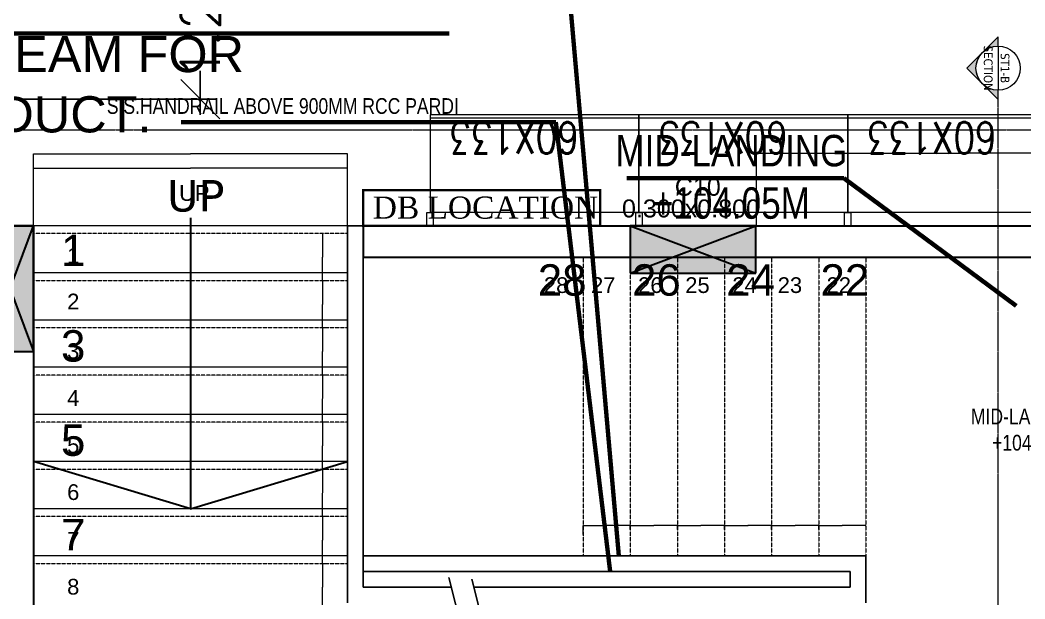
# Model space of a CAD drawing. Header units: inches. Extents: x 6 to 183294, y -48183 to 78918.
# Drawn here: x 134780 to 141178, y 38916 to 42599 of the extents above; entities that cross this region are included whole.
import ezdxf
from ezdxf.enums import TextEntityAlignment as Align

# ---------------------------------------------------------------- set-up
doc = ezdxf.new("R2010")
doc.units = ezdxf.units.IN
doc.header["$MEASUREMENT"] = 0
doc.header["$PDMODE"] = 35
for name, pattern in [('CONTINULUS', [0]), ('DASH', [0.35, 0.25, -0.1]), ('PHANTOM2', [1.25, 0.625, -0.125, 0.125, -0.125, 0.125, -0.125])]:
    doc.linetypes.add(name, pattern=pattern)
for name, color, linetype, lineweight in [('0 @ 1 (2)', 8, 'Continuous', 0), ('DIM', 8, 'Continuous', 0), ('RACKS CORE & NON-CORE', 8, 'Continuous', 0), ('SDA_COL NO. DETAILS', 8, 'Continuous', 0), ('SDA_DETAIL MARKER', 8, 'PHANTOM2', 0), ('SDA_DIM', 8, 'Continuous', 5), ('SDA_DIM DETAILS', 8, 'Continuous', 0), ('SDA_MEP INPUTS', 8, 'Continuous', 0), ('SDA_RCC', 1, 'Continuous', 30), ('SDA_SECTION LINE DETAILS', 8, 'Continuous', 0), ('SDA_STAIRS', 8, 'Continuous', 20), ('SDA_TEXT_DETAILS', 8, 'Continuous', 0), ('SDA_WALL', 7, 'Continuous', 30)]:
    doc.layers.add(name, color=color, linetype=linetype, lineweight=lineweight)
doc.layers.add('S-COLUMN', color=1, linetype='Continuous')
doc.layers.add('SDA_TEXT', color=21, linetype='Continuous')
doc.styles.add('AR', font='arial.ttf')
doc.styles.add('arial', font='verdana.ttf')
doc.styles.add('ROMANS', font='simplex.shx', dxfattribs={"width": 0.7})
doc.styles.get("Standard").update_dxf_attribs({"font": 'txt.shx'})
doc.styles.add('Tahoma', font='tahoma.ttf')
doc.styles.add('TEXT1', font='times.ttf')
doc.styles.add('UNIQUE', font='times.ttf', dxfattribs={"height": 0.16})
doc.dimstyles.new('1-10', dxfattribs={"dimscale": 0.15, "dimtxt": 2.5, "dimasz": 2.5, "dimexe": 1, "dimexo": 0.5, "dimgap": 0.09, "dimtad": 0, "dimdec": 3, "dimzin": 0, "dimdsep": 46, "dimtxsty": 'Standard', "dimblk": 'OBLIQUE', "dimcen": 2.5, "dimdle": 1, "dimadec": 0, "dimazin": 0, "dimtfac": 1, "dimtdec": 3, "dimtofl": 0, "dimtmove": 0, "dimatfit": 3, "dimfxl": 0, "dimtolj": 1, "dimtzin": 0, "dimarcsym": 0})
doc.dimstyles.new('SDA-100', dxfattribs={"dimtxt": 0.2, "dimasz": 0.18, "dimexe": 0.18, "dimexo": 0.0625, "dimgap": 0.015, "dimtad": 0, "dimzin": 0, "dimdsep": 46, "dimtxsty": 'Standard', "dimblk": 'ARCHTICK', "dimcen": 0.09, "dimclrd": 27, "dimclre": 27, "dimclrt": 21, "dimadec": 0, "dimazin": 0, "dimtfac": 1, "dimtofl": 0, "dimtmove": 1, "dimatfit": 3, "dimfxl": 0, "dimtolj": 1, "dimtzin": 0, "dimlwd": -1, "dimlwe": -1, "dimarcsym": 0})
doc.dimstyles.new('SDA-100 centerline', dxfattribs={"dimtxt": 0.23, "dimasz": 0.125, "dimexe": 0.18, "dimexo": 0.0625, "dimgap": 0.09, "dimtad": 0, "dimdec": 3, "dimzin": 0, "dimdsep": 46, "dimtxsty": 'Standard', "dimblk": 'ARCHTICK', "dimcen": 0.09, "dimclrd": 27, "dimclre": 27, "dimclrt": 21, "dimadec": 0, "dimazin": 0, "dimtfac": 1, "dimtdec": 3, "dimtofl": 0, "dimtmove": 1, "dimatfit": 3, "dimfxl": 0, "dimtolj": 1, "dimtzin": 0, "dimarcsym": 0})
doc.dimstyles.new('SDA-50', dxfattribs={"dimtxt": 0.1, "dimasz": 0.05, "dimexe": 0.09, "dimexo": 0.009, "dimgap": 0, "dimtad": 0, "dimzin": 0, "dimdsep": 46, "dimtxsty": 'Standard', "dimblk": 'ARCHTICK', "dimcen": 0.1, "dimclrd": 27, "dimclre": 27, "dimclrt": 21, "dimadec": 0, "dimazin": 0, "dimtfac": 1, "dimtofl": 0, "dimtmove": 1, "dimatfit": 3, "dimfxl": 0, "dimtolj": 1, "dimtzin": 0, "dimlwd": -1, "dimlwe": -1, "dimarcsym": 0})

# ---------------------------------------------------------------- blocks, each defined once
blk = doc.blocks.new('_ArchTick')
at = {"color": 0, "const_width": 0.15}
blk.add_lwpolyline([(-0.5, -0.5), (0.5, 0.5)], dxfattribs=at)
blk = doc.blocks.new('*D853')
at = {"layer": 'Defpoints', "color": 0}
for p in [(138665, 39384.2), (138665, 39383.9), (138365, 39326.6)]:
    blk.add_point(p, dxfattribs=at)
at = {"layer": 'SDA_DIM DETAILS'}
for p, q in [((138365, 39326.6), (138365, 39384)), ((138365, 39383.9), (138514.8, 39383.9)), ((138665, 39383.9), (138515.2, 39383.9)), ((138665, 39384.2), (138665, 39383.8))]:
    blk.add_line(p, q, dxfattribs=at)
at = {"layer": 'SDA_DIM DETAILS', "xscale": 0.05, "yscale": 0.05, "zscale": 0.05, "rotation": 180}
blk.add_blockref('_ArchTick', (138365, 39383.9), dxfattribs=at)
at = {"layer": 'SDA_DIM DETAILS', "xscale": 0.05, "yscale": 0.05, "zscale": 0.05}
blk.add_blockref('_ArchTick', (138665, 39383.9), dxfattribs=at)
at = {"layer": 'SDA_DIM DETAILS', "insert": (138515, 39383.9), "char_height": 0.1, "attachment_point": 5}
blk.add_mtext('\\A1;300.00', dxfattribs=at)
blk = doc.blocks.new('*D854')
at = {"layer": 'Defpoints', "color": 0}
for p in [(138965, 39357.4), (139265, 39383.2), (139265, 39378.9)]:
    blk.add_point(p, dxfattribs=at)
at = {"layer": 'SDA_DIM DETAILS'}
for p, q in [((138965, 39357.4), (138965, 39383.3)), ((138965, 39383.2), (139114.8, 39383.2)), ((139265, 39383.2), (139115.2, 39383.2)), ((139265, 39378.9), (139265, 39383.3))]:
    blk.add_line(p, q, dxfattribs=at)
at = {"layer": 'SDA_DIM DETAILS', "xscale": 0.05, "yscale": 0.05, "zscale": 0.05, "rotation": 180}
blk.add_blockref('_ArchTick', (138965, 39383.2), dxfattribs=at)
at = {"layer": 'SDA_DIM DETAILS', "xscale": 0.05, "yscale": 0.05, "zscale": 0.05}
blk.add_blockref('_ArchTick', (139265, 39383.2), dxfattribs=at)
at = {"layer": 'SDA_DIM DETAILS', "insert": (139115, 39383.2), "char_height": 0.1, "attachment_point": 5}
blk.add_mtext('\\A1;300.00', dxfattribs=at)
blk = doc.blocks.new('*D855')
at = {"layer": 'Defpoints', "color": 0}
for p in [(138665, 39357.4), (138965, 39383.2), (138965, 39378.9)]:
    blk.add_point(p, dxfattribs=at)
at = {"layer": 'SDA_DIM DETAILS'}
for p, q in [((138665, 39357.4), (138665, 39383.3)), ((138665, 39383.2), (138814.8, 39383.2)), ((138965, 39383.2), (138815.2, 39383.2)), ((138965, 39378.9), (138965, 39383.3))]:
    blk.add_line(p, q, dxfattribs=at)
at = {"layer": 'SDA_DIM DETAILS', "xscale": 0.05, "yscale": 0.05, "zscale": 0.05, "rotation": 180}
blk.add_blockref('_ArchTick', (138665, 39383.2), dxfattribs=at)
at = {"layer": 'SDA_DIM DETAILS', "xscale": 0.05, "yscale": 0.05, "zscale": 0.05}
blk.add_blockref('_ArchTick', (138965, 39383.2), dxfattribs=at)
at = {"layer": 'SDA_DIM DETAILS', "insert": (138815, 39383.2), "char_height": 0.1, "attachment_point": 5}
blk.add_mtext('\\A1;300.00', dxfattribs=at)
blk = doc.blocks.new('*D856')
at = {"layer": 'Defpoints', "color": 0}
for p in [(139265, 39357.4), (139565, 39383.2), (139565, 39378.9)]:
    blk.add_point(p, dxfattribs=at)
at = {"layer": 'SDA_DIM DETAILS'}
for p, q in [((139265, 39357.4), (139265, 39383.3)), ((139265, 39383.2), (139414.8, 39383.2)), ((139565, 39383.2), (139415.2, 39383.2)), ((139565, 39378.9), (139565, 39383.3))]:
    blk.add_line(p, q, dxfattribs=at)
at = {"layer": 'SDA_DIM DETAILS', "xscale": 0.05, "yscale": 0.05, "zscale": 0.05, "rotation": 180}
blk.add_blockref('_ArchTick', (139265, 39383.2), dxfattribs=at)
at = {"layer": 'SDA_DIM DETAILS', "xscale": 0.05, "yscale": 0.05, "zscale": 0.05}
blk.add_blockref('_ArchTick', (139565, 39383.2), dxfattribs=at)
at = {"layer": 'SDA_DIM DETAILS', "insert": (139415, 39383.2), "char_height": 0.1, "attachment_point": 5}
blk.add_mtext('\\A1;300.00', dxfattribs=at)
blk = doc.blocks.new('*D857')
at = {"layer": 'Defpoints', "color": 0}
for p in [(139565, 39357.4), (139865, 39383.2), (139865, 39378.9)]:
    blk.add_point(p, dxfattribs=at)
at = {"layer": 'SDA_DIM DETAILS'}
for p, q in [((139565, 39357.4), (139565, 39383.3)), ((139565, 39383.2), (139714.8, 39383.2)), ((139865, 39383.2), (139715.2, 39383.2)), ((139865, 39378.9), (139865, 39383.3))]:
    blk.add_line(p, q, dxfattribs=at)
at = {"layer": 'SDA_DIM DETAILS', "xscale": 0.05, "yscale": 0.05, "zscale": 0.05, "rotation": 180}
blk.add_blockref('_ArchTick', (139565, 39383.2), dxfattribs=at)
at = {"layer": 'SDA_DIM DETAILS', "xscale": 0.05, "yscale": 0.05, "zscale": 0.05}
blk.add_blockref('_ArchTick', (139865, 39383.2), dxfattribs=at)
at = {"layer": 'SDA_DIM DETAILS', "insert": (139715, 39383.2), "char_height": 0.1, "attachment_point": 5}
blk.add_mtext('\\A1;300.00', dxfattribs=at)
blk = doc.blocks.new('*D858')
at = {"layer": 'Defpoints', "color": 0}
for p in [(139865, 39357.4), (140165, 39383.2), (140165, 39378.9)]:
    blk.add_point(p, dxfattribs=at)
at = {"layer": 'SDA_DIM DETAILS'}
for p, q in [((139865, 39357.4), (139865, 39383.3)), ((139865, 39383.2), (140014.8, 39383.2)), ((140165, 39383.2), (140015.2, 39383.2)), ((140165, 39378.9), (140165, 39383.3))]:
    blk.add_line(p, q, dxfattribs=at)
at = {"layer": 'SDA_DIM DETAILS', "xscale": 0.05, "yscale": 0.05, "zscale": 0.05, "rotation": 180}
blk.add_blockref('_ArchTick', (139865, 39383.2), dxfattribs=at)
at = {"layer": 'SDA_DIM DETAILS', "xscale": 0.05, "yscale": 0.05, "zscale": 0.05}
blk.add_blockref('_ArchTick', (140165, 39383.2), dxfattribs=at)
at = {"layer": 'SDA_DIM DETAILS', "insert": (140015, 39383.2), "char_height": 0.1, "attachment_point": 5}
blk.add_mtext('\\A1;300.00', dxfattribs=at)
blk = doc.blocks.new('*D859')
at = {"layer": 'Defpoints', "color": 0}
for p in [(136704.5, 39140), (136704.8, 39140), (136762.1, 38840)]:
    blk.add_point(p, dxfattribs=at)
at = {"layer": 'SDA_DIM DETAILS'}
for p, q in [((136704.5, 39140), (136704.9, 39140)), ((136704.8, 39140), (136704.8, 38990.2)), ((136704.8, 38840), (136704.8, 38989.8)), ((136762, 38840), (136704.7, 38840))]:
    blk.add_line(p, q, dxfattribs=at)
at = {"layer": 'SDA_DIM DETAILS', "xscale": 0.05, "yscale": 0.05, "zscale": 0.05}
for p, rotation in [((136704.8, 39140), 90), ((136704.8, 38840), 270)]:
    blk.add_blockref('_ArchTick', p, dxfattribs=dict(at, rotation=rotation))
at = {"layer": 'SDA_DIM DETAILS', "insert": (136704.8, 38990), "char_height": 0.1, "attachment_point": 5, "rotation": 90}
blk.add_mtext('\\A1;300.00', dxfattribs=at)
blk = doc.blocks.new('*D860')
at = {"layer": 'Defpoints', "color": 0}
for p in [(136705.5, 39740), (136709.8, 39740), (136731.3, 39440)]:
    blk.add_point(p, dxfattribs=at)
at = {"layer": 'SDA_DIM DETAILS'}
for p, q in [((136709.8, 39740), (136705.4, 39740)), ((136705.5, 39740), (136705.5, 39590.2)), ((136705.5, 39440), (136705.5, 39589.8)), ((136731.3, 39440), (136705.4, 39440))]:
    blk.add_line(p, q, dxfattribs=at)
at = {"layer": 'SDA_DIM DETAILS', "xscale": 0.05, "yscale": 0.05, "zscale": 0.05}
for p, rotation in [((136705.5, 39740), 90), ((136705.5, 39440), 270)]:
    blk.add_blockref('_ArchTick', p, dxfattribs=dict(at, rotation=rotation))
at = {"layer": 'SDA_DIM DETAILS', "insert": (136705.5, 39590), "char_height": 0.1, "attachment_point": 5, "rotation": 90}
blk.add_mtext('\\A1;300.00', dxfattribs=at)
blk = doc.blocks.new('*D861')
at = {"layer": 'Defpoints', "color": 0}
for p in [(136705.5, 39440), (136709.8, 39440), (136731.3, 39140)]:
    blk.add_point(p, dxfattribs=at)
at = {"layer": 'SDA_DIM DETAILS'}
for p, q in [((136709.8, 39440), (136705.4, 39440)), ((136705.5, 39440), (136705.5, 39290.2)), ((136705.5, 39140), (136705.5, 39289.8)), ((136731.3, 39140), (136705.4, 39140))]:
    blk.add_line(p, q, dxfattribs=at)
at = {"layer": 'SDA_DIM DETAILS', "xscale": 0.05, "yscale": 0.05, "zscale": 0.05}
for p, rotation in [((136705.5, 39440), 90), ((136705.5, 39140), 270)]:
    blk.add_blockref('_ArchTick', p, dxfattribs=dict(at, rotation=rotation))
at = {"layer": 'SDA_DIM DETAILS', "insert": (136705.5, 39290), "char_height": 0.1, "attachment_point": 5, "rotation": 90}
blk.add_mtext('\\A1;300.00', dxfattribs=at)
blk = doc.blocks.new('*D862')
at = {"layer": 'Defpoints', "color": 0}
for p in [(136705.5, 40040), (136709.8, 40040), (136731.3, 39740)]:
    blk.add_point(p, dxfattribs=at)
at = {"layer": 'SDA_DIM DETAILS'}
for p, q in [((136709.8, 40040), (136705.4, 40040)), ((136705.5, 40040), (136705.5, 39890.2)), ((136705.5, 39740), (136705.5, 39889.8)), ((136731.3, 39740), (136705.4, 39740))]:
    blk.add_line(p, q, dxfattribs=at)
at = {"layer": 'SDA_DIM DETAILS', "xscale": 0.05, "yscale": 0.05, "zscale": 0.05}
for p, rotation in [((136705.5, 40040), 90), ((136705.5, 39740), 270)]:
    blk.add_blockref('_ArchTick', p, dxfattribs=dict(at, rotation=rotation))
at = {"layer": 'SDA_DIM DETAILS', "insert": (136705.5, 39890), "char_height": 0.1, "attachment_point": 5, "rotation": 90}
blk.add_mtext('\\A1;300.00', dxfattribs=at)
blk = doc.blocks.new('*D863')
at = {"layer": 'Defpoints', "color": 0}
for p in [(136705.5, 40340), (136709.8, 40340), (136731.3, 40040)]:
    blk.add_point(p, dxfattribs=at)
at = {"layer": 'SDA_DIM DETAILS'}
for p, q in [((136709.8, 40340), (136705.4, 40340)), ((136705.5, 40340), (136705.5, 40190.2)), ((136705.5, 40040), (136705.5, 40189.8)), ((136731.3, 40040), (136705.4, 40040))]:
    blk.add_line(p, q, dxfattribs=at)
at = {"layer": 'SDA_DIM DETAILS', "xscale": 0.05, "yscale": 0.05, "zscale": 0.05}
for p, rotation in [((136705.5, 40340), 90), ((136705.5, 40040), 270)]:
    blk.add_blockref('_ArchTick', p, dxfattribs=dict(at, rotation=rotation))
at = {"layer": 'SDA_DIM DETAILS', "insert": (136705.5, 40190), "char_height": 0.1, "attachment_point": 5, "rotation": 90}
blk.add_mtext('\\A1;300.00', dxfattribs=at)
blk = doc.blocks.new('*D864')
at = {"layer": 'Defpoints', "color": 0}
for p in [(136705.5, 40940), (136709.8, 40940), (136731.3, 40640)]:
    blk.add_point(p, dxfattribs=at)
at = {"layer": 'SDA_DIM DETAILS'}
for p, q in [((136709.8, 40940), (136705.4, 40940)), ((136705.5, 40940), (136705.5, 40790.2)), ((136705.5, 40640), (136705.5, 40789.8)), ((136731.3, 40640), (136705.4, 40640))]:
    blk.add_line(p, q, dxfattribs=at)
at = {"layer": 'SDA_DIM DETAILS', "xscale": 0.05, "yscale": 0.05, "zscale": 0.05}
for p, rotation in [((136705.5, 40940), 90), ((136705.5, 40640), 270)]:
    blk.add_blockref('_ArchTick', p, dxfattribs=dict(at, rotation=rotation))
at = {"layer": 'SDA_DIM DETAILS', "insert": (136705.5, 40790), "char_height": 0.1, "attachment_point": 5, "rotation": 90}
blk.add_mtext('\\A1;300.00', dxfattribs=at)
blk = doc.blocks.new('*D865')
at = {"layer": 'Defpoints', "color": 0}
for p in [(136705.5, 40640), (136709.8, 40640), (136731.3, 40340)]:
    blk.add_point(p, dxfattribs=at)
at = {"layer": 'SDA_DIM DETAILS'}
for p, q in [((136709.8, 40640), (136705.4, 40640)), ((136705.5, 40640), (136705.5, 40490.2)), ((136705.5, 40340), (136705.5, 40489.8)), ((136731.3, 40340), (136705.4, 40340))]:
    blk.add_line(p, q, dxfattribs=at)
at = {"layer": 'SDA_DIM DETAILS', "xscale": 0.05, "yscale": 0.05, "zscale": 0.05}
for p, rotation in [((136705.5, 40640), 90), ((136705.5, 40340), 270)]:
    blk.add_blockref('_ArchTick', p, dxfattribs=dict(at, rotation=rotation))
at = {"layer": 'SDA_DIM DETAILS', "insert": (136705.5, 40490), "char_height": 0.1, "attachment_point": 5, "rotation": 90}
blk.add_mtext('\\A1;300.00', dxfattribs=at)
blk = doc.blocks.new('*D866')
at = {"layer": 'Defpoints', "color": 0}
for p in [(136705.5, 41240), (136709.8, 41240), (136731.3, 40940)]:
    blk.add_point(p, dxfattribs=at)
at = {"layer": 'SDA_DIM DETAILS'}
for p, q in [((136709.8, 41240), (136705.4, 41240)), ((136705.5, 41240), (136705.5, 41090.2)), ((136705.5, 40940), (136705.5, 41089.8)), ((136731.3, 40940), (136705.4, 40940))]:
    blk.add_line(p, q, dxfattribs=at)
at = {"layer": 'SDA_DIM DETAILS', "xscale": 0.05, "yscale": 0.05, "zscale": 0.05}
for p, rotation in [((136705.5, 41240), 90), ((136705.5, 40940), 270)]:
    blk.add_blockref('_ArchTick', p, dxfattribs=dict(at, rotation=rotation))
at = {"layer": 'SDA_DIM DETAILS', "insert": (136705.5, 41090), "char_height": 0.1, "attachment_point": 5, "rotation": 90}
blk.add_mtext('\\A1;300.00', dxfattribs=at)
blk = doc.blocks.new('A$C0D3C5FC6')
at = {"layer": 'SDA_MEP INPUTS', "lineweight": 0, "const_width": 0.02}
blk.add_lwpolyline([(0, 0), (0, -0.3), (-2, -0.3), (-2, 0)], close=True, dxfattribs=at)
at = {"layer": 'SDA_MEP INPUTS', "lineweight": 0, "style": 'TEXT1'}
blk.add_text('DB LOCATION', height=0.186628, dxfattribs=at).set_placement((-1.9194, -0.2397))
blk = doc.blocks.new('*D887')
at = {"layer": 'Defpoints', "color": 0}
for p in [(136865, 41748.3), (134865, 41290), (136865, 41290)]:
    blk.add_point(p, dxfattribs=at)
at = {"layer": 'SDA_DIM', "color": 27}
for p, q in [((134865, 41290), (134865, 41748.4)), ((134865, 41748.3), (135864.4, 41748.3)), ((136865, 41748.3), (135865.5, 41748.3)), ((136865, 41290), (136865, 41748.4))]:
    blk.add_line(p, q, dxfattribs=at)
at = {"layer": 'SDA_DIM', "color": 27, "xscale": 0.18, "yscale": 0.18, "zscale": 0.18, "rotation": 180}
blk.add_blockref('_ArchTick', (134865, 41748.3), dxfattribs=at)
at = {"layer": 'SDA_DIM', "color": 27, "xscale": 0.18, "yscale": 0.18, "zscale": 0.18}
blk.add_blockref('_ArchTick', (136865, 41748.3), dxfattribs=at)
at = {"layer": 'SDA_DIM', "color": 21, "insert": (135865, 41748.3), "char_height": 0.2, "attachment_point": 5}
blk.add_mtext('\\A1;2000.00', dxfattribs=at)
blk = doc.blocks.new('*D888')
at = {"layer": 'Defpoints', "color": 0}
for p in [(136865, 41657.1), (134865, 41198.8), (136865, 41198.8)]:
    blk.add_point(p, dxfattribs=at)
at = {"layer": 'SDA_DIM DETAILS'}
for p, q in [((134865, 41198.8), (134865, 41657.1)), ((134865, 41657.1), (135864.7, 41657.1)), ((136865, 41657.1), (135865.2, 41657.1)), ((136865, 41198.8), (136865, 41657.1))]:
    blk.add_line(p, q, dxfattribs=at)
at = {"layer": 'SDA_DIM DETAILS', "xscale": 0.05, "yscale": 0.05, "zscale": 0.05, "rotation": 180}
blk.add_blockref('_ArchTick', (134865, 41657.1), dxfattribs=at)
at = {"layer": 'SDA_DIM DETAILS', "xscale": 0.05, "yscale": 0.05, "zscale": 0.05}
blk.add_blockref('_ArchTick', (136865, 41657.1), dxfattribs=at)
at = {"layer": 'SDA_DIM DETAILS', "insert": (135865, 41657.1), "char_height": 0.1, "attachment_point": 5}
blk.add_mtext('\\A1;2000.00', dxfattribs=at)
blk = doc.blocks.new('COL NOS DETAIL 9 JUNE')
at = {"layer": 'SDA_COL NO. DETAILS', "ltscale": 0.8, "style": 'AR'}
for s, p in [('C10', (64.8315, -119.4799, 198.9127)), ('0.300x0.800', (64.4952, -119.6178, 198.9127))]:
    blk.add_text(s, height=0.1143, dxfattribs=at).set_placement(p, align=Align.TOP_LEFT)
blk = doc.blocks.new('*D693')
at = {"layer": 'Defpoints', "color": 0}
for p in [(142168, 41751.7), (139469.2, 41289.8), (142168, 41289.8)]:
    blk.add_point(p, dxfattribs=at)
at = {"layer": 'SDA_DIM', "color": 27}
for p, q in [((139469.2, 41289.9), (139469.2, 41751.8)), ((139469.2, 41751.7), (140818, 41751.7)), ((142168, 41751.7), (140819.2, 41751.7)), ((142168, 41289.9), (142168, 41751.8))]:
    blk.add_line(p, q, dxfattribs=at)
at = {"layer": 'SDA_DIM', "color": 27, "xscale": 0.18, "yscale": 0.18, "zscale": 0.18, "rotation": 180}
blk.add_blockref('_ArchTick', (139469.2, 41751.7), dxfattribs=at)
at = {"layer": 'SDA_DIM', "color": 27, "xscale": 0.18, "yscale": 0.18, "zscale": 0.18}
blk.add_blockref('_ArchTick', (142168, 41751.7), dxfattribs=at)
at = {"layer": 'SDA_DIM', "color": 21, "insert": (140818.6, 41751.7), "char_height": 0.2, "attachment_point": 5}
blk.add_mtext('\\A1;2698.81', dxfattribs=at)
blk = doc.blocks.new('column')
at = {"layer": 'SDA_RCC'}
h = blk.add_hatch(color=252, dxfattribs=at)
h.dxf.hatch_style = 1
h.paths.add_polyline_path([(-0.5, 0.5), (-0.5, -0.5), (0.5, -0.5), (0.5, 0.5)])
for p, q in [((-0.5, 0.5), (-0.5, -0.5)), ((0.5, 0.5), (-0.5, 0.5)), ((-0.5, -0.5), (0.5, 0.5)), ((0.5, -0.5), (-0.5, 0.5)), ((0.5, -0.5), (0.5, 0.5)), ((-0.5, -0.5), (0.5, -0.5))]:
    blk.add_line(p, q, dxfattribs=at)
blk = doc.blocks.new('NEW COLS 9 JUNE')
at = {"layer": 'S-COLUMN', "rotation": 270}
for p, xscale, yscale in [((60.6026, -120.1854, -197.598), 0.7999999999999972, 0.3000000000000114), ((64.9521, -119.9354, -197.598), 0.2999999999999972, 0.8000000000000114)]:
    blk.add_blockref('column', p, dxfattribs=dict(at, xscale=xscale, yscale=yscale))
blk = doc.blocks.new('*U486')
blk.add_hatch(color=256).paths.add_polyline_path([(-8.98, 0), (-4.49, -4.49), (0, -8.98), (4.49, -4.49), (8.98, 0), (6.35, 0, -0.198912), (4.49, -4.49, -0.414214), (-4.49, -4.49, -0.198912), (-6.35, 0)])
blk.add_line((-6.35, 0), (6.35, 0))
for points in [[(-6.35, 0), (-8.98, 0), (0, -8.98), (8.98, 0), (6.35, 0, -1)], [(4.49, -4.49, -0.414214), (-4.49, -4.49), (0, -8.98), (4.49, -4.49)]]:
    blk.add_lwpolyline(points, format="xyb", close=True)
blk.add_circle((0, 0), 6.35)
at = {"style": 'Tahoma', "flags": 8}
blk.add_attdef('VIEWNUMBER', text='', height=2.5, dxfattribs=at).set_placement((0, 0), align=Align.BOTTOM_CENTER)
blk.add_attdef('SHEETNUMBER', text='', height=2.5, dxfattribs=at).set_placement((0, -1.59), align=Align.TOP_CENTER)
blk = doc.blocks.new('*U501')
at = {"color": 150, "true_color": 0x007af5}
for p, q in [((20, 0), (1350, 0)), ((20, -85), (1350, -85)), ((20, -85), (20, -705)), ((1350, -705), (1350, -85)), ((20, -685), (1350, -685)), ((20, -705), (1350, -705))]:
    blk.add_line(p, q, dxfattribs=at)
for points in [[(40, 0), (40, -85), (0, -85), (0, 0)], [(1370, 0), (1370, -85), (1330, -85), (1330, 0)]]:
    blk.add_lwpolyline(points, close=True, dxfattribs=at)
at = {"style": 'ROMANS', "width": 0.8}
blk.add_text('60X133', height=200, dxfattribs=at).set_placement((402.3, -659.2))
blk = doc.blocks.new('_Oblique')
at = {"color": 0, "linetype": 'ByBlock', "lineweight": -2}
blk.add_line((-0.5, -0.5), (0.5, 0.5), dxfattribs=at)
blk = doc.blocks.new('*D543')
at = {"layer": 'Defpoints', "color": 0, "transparency": 16777216}
for p in [(-12.8234, -13.5038, -5982.1704), (-12.2624, -13.5038), (-13.5152, -14.7038, -5982.1704)]:
    blk.add_point(p, dxfattribs=at)
at = {"layer": 'DIM', "color": 0, "lineweight": -2, "transparency": 16777216}
for p, q in [((-12.2624, -13.4038), (-12.2624, -13.6852)), ((-12.7734, -13.5038), (-12.1624, -13.5038)), ((-12.2624, -14.8038), (-12.2624, -14.5224)), ((-13.4652, -14.7038), (-12.1624, -14.7038))]:
    blk.add_line(p, q, dxfattribs=at)
at = {"layer": 'DIM', "color": 0, "lineweight": -2, "transparency": 16777216, "xscale": 0.25, "yscale": 0.25, "zscale": 0.25}
for p, rotation in [((-12.2624, -13.5038), 90), ((-12.2624, -14.7038), 270)]:
    blk.add_blockref('_Oblique', p, dxfattribs=dict(at, rotation=rotation))
at = {"layer": 'DIM', "color": 0, "lineweight": -3, "transparency": 16777216, "insert": (-12.2624, -14.1038), "char_height": 0.25, "attachment_point": 5, "rotation": 90}
blk.add_mtext('\\A1;1.200', dxfattribs=at)
blk = doc.blocks.new('gr cat')
at = {"layer": 'RACKS CORE & NON-CORE', "xscale": 0.001, "yscale": 0.001, "zscale": 0.001, "rotation": 180}
for p in [(-9.4497, -15.5088, 296.397), (-8.1197, -15.5088, 296.397), (-6.7897, -15.5088, 296.397)]:
    blk.add_blockref('*U501', p, dxfattribs=at)
at = {"layer": 'DIM', "lineweight": -3}
dim = blk.add_linear_dim(base=(-12.2624, -13.5038, 197.598), p1=(-13.5152, -14.7038, -5784.5724), p2=(-12.8234, -13.5038, -5784.5724), angle=90, dimstyle='1-10', override={"dimscale": 0.1}, dxfattribs=at)
dim.commit()
dim.dimension.update_dxf_attribs({"geometry": '*D543', "text_midpoint": (-12.2624, -14.1038, 197.598)})

msp = doc.modelspace()

# ---------------------------------------------------------------- linework, layer by layer
for p, q in [((136864.979, 41289.968, -197133.873), (136864.979, 38889.968, -197133.873)), ((136964.979, 41289.968, -197133.873), (136964.979, 38989.968, -197133.873)), ((136864.979, 40389.968, -197133.873), (136864.979, 38889.968, -197133.873)), ((140164.979, 39189.968, -197133.873), (136964.979, 39189.968, -197133.873)), ((140164.979, 38889.968, -197133.873), (140164.979, 39189.968, -197133.873)), ((140064.979, 39089.968, -197133.873), (136964.979, 39089.968, -197133.873)), ((140064.979, 38989.968, -197133.873), (140064.979, 39089.968, -197133.873)), ((136964.979, 38989.968, -197133.873), (137525.717, 38989.968, -197133.873)), ((137669.811, 38989.968, -197133.873), (140064.979, 38989.968, -197133.873))]:
    msp.add_line(p, q)
for points, elevation in [([(136864.979, 41289.968), (136964.979, 41289.968)], -197133.873), ([(137510.104, 39051.558), (137766.92, 38038.514), (137928.419, 38035.828), (137638.366, 38010.943), (137778.306, 37993.601), (138134.14, 36589.968)], -98334.873), ([(137656.921, 39040.816), (137913.737, 38027.771), (138075.235, 38025.085), (137785.183, 38000.201), (137925.123, 37982.858), (138278.233, 36589.968)], -98334.873)]:
    msp.add_lwpolyline(points, dxfattribs=dict(elevation=elevation))
at = {"layer": 'SDA_DETAIL MARKER', "elevation": -98334.873}
msp.add_lwpolyline([(134240.85, 41900.679), (142741.818, 41900.679), (142741.818, 36218.19), (134240.85, 36218.19)], close=True, dxfattribs=at)
at = {"layer": 'SDA_SECTION LINE DETAILS', "linetype": 'PHANTOM2'}
msp.add_line((141007.254, 30130.858, -197133.873), (141007.254, 42152.342, -197133.873), dxfattribs=at)
at = {"layer": 'SDA_STAIRS', "linetype": 'CONTINULUS'}
for p, q in [((136864.979, 41289.968, -197133.873), (134864.979, 41289.968, -197133.873)), ((136864.979, 40989.968, -197133.873), (134864.979, 40989.968, -197133.873)), ((136864.979, 40689.968, -197133.873), (134864.979, 40689.968, -197133.873)), ((136864.979, 40389.968, -197133.873), (134864.979, 40389.968, -197133.873)), ((136864.979, 40089.968, -197133.873), (134864.979, 40089.968, -197133.873)), ((136864.979, 39789.968, -197133.873), (134864.979, 39789.968, -197133.873)), ((136864.979, 39489.968, -197133.873), (134864.979, 39489.968, -197133.873)), ((136864.979, 39189.968, -197133.873), (134864.979, 39189.968, -197133.873))]:
    msp.add_line(p, q, dxfattribs=at)
at = {"layer": 'SDA_STAIRS', "linetype": 'DASH'}
for p, q in [((136864.979, 41239.968, -197133.873), (134864.979, 41239.968, -197133.873)), ((136864.979, 40939.968, -197133.873), (134864.979, 40939.968, -197133.873)), ((136864.979, 40639.968, -197133.873), (134864.979, 40639.968, -197133.873)), ((136864.979, 40339.968, -197133.873), (134864.979, 40339.968, -197133.873)), ((136864.979, 40039.968, -197133.873), (134864.979, 40039.968, -197133.873)), ((136864.979, 39739.968, -197133.873), (134864.979, 39739.968, -197133.873)), ((136864.979, 39439.968, -197133.873), (134864.979, 39439.968, -197133.873)), ((136864.979, 39139.968, -197133.873), (134864.979, 39139.968, -197133.873))]:
    msp.add_line(p, q, dxfattribs=at)
at = {"layer": 'SDA_STAIRS', "linetype": 'CONTINULUS', "lineweight": 30, "elevation": -197133.873}
for points in [[(135864.979, 41339.968), (135864.979, 39489.968), (136864.979, 39789.968)], [(135864.979, 39489.968), (134864.979, 39789.968)]]:
    msp.add_lwpolyline(points, dxfattribs=at)
at = {"layer": 'SDA_STAIRS', "linetype": 'DASH', "elevation": -197133.873}
for points in [[(138364.979, 41089.968), (138364.979, 39189.968)], [(138664.979, 41089.968), (138664.979, 39189.968)], [(138964.979, 41089.968), (138964.979, 39189.968)], [(139264.979, 41089.968), (139264.979, 39189.968)], [(139564.979, 41089.968), (139564.979, 39189.968)], [(139864.979, 41089.968), (139864.979, 39189.968)], [(140164.979, 41089.968), (140164.979, 39189.968)]]:
    msp.add_lwpolyline(points, dxfattribs=at)
at = {"layer": 'SDA_WALL', "elevation": -197133.873}
for points in [[(127722.457, 41289.968), (134864.979, 41289.968), (134864.979, 36789.968)], [(136964.979, 41289.968), (142364.979, 41289.968)], [(136964.979, 41289.968), (136964.979, 41089.968)], [(136964.979, 41089.968), (142164.979, 41089.968), (142164.979, 36789.968)]]:
    msp.add_lwpolyline(points, dxfattribs=at)

# ---------------------------------------------------------------- block references
at = {"color": 2, "xscale": 1000, "yscale": 1000, "zscale": 1000}
msp.add_blockref('gr cat', (148189.581, 56799.358, -295932.873), dxfattribs=at)
at = {"layer": '0 @ 1 (2)', "linetype": 'PHANTOM2'}
ref = msp.add_blockref('*U486', (141007.254, 42292.967, -197133.873), dxfattribs=dict(at, xscale=22.1456692913352, yscale=22.1456692913352, zscale=22.1456692913352, rotation=270))
ref.add_attrib('VIEWNUMBER', 'ST1-B', dxfattribs={"layer": '0', "height": 55.3642, "rotation": 270, "style": 'Tahoma'}).set_placement((141007.254, 42292.967, -197133.873), align=Align.BOTTOM_CENTER)
ref.add_attrib('SHEETNUMBER', 'SECTION', dxfattribs={"layer": '0', "height": 55.3642, "rotation": 270, "style": 'Tahoma'}).set_placement((140972.098, 42292.967, -197133.873), align=Align.TOP_CENTER)
at = {"layer": 'S-COLUMN', "xscale": 1000, "yscale": 1000, "zscale": 1000}
msp.add_blockref('NEW COLS 9 JUNE', (74112.478, 161074.76, -98334.873), dxfattribs=at)
at = {"layer": 'SDA_COL NO. DETAILS', "xscale": 1000, "yscale": 1000, "zscale": 1000}
msp.add_blockref('COL NOS DETAIL 9 JUNE', (74117.099, 161075.37, -98334.873), dxfattribs=at)
at = {"layer": 'SDA_MEP INPUTS', "lineweight": 0, "xscale": 754.4623345701174, "yscale": 754.4623345701174, "zscale": 754.4623345701174}
msp.add_blockref('A$C0D3C5FC6', (138473.904, 41516.307, -197133.873), dxfattribs=at)

# ---------------------------------------------------------------- texts
at = {"layer": 'SDA_MEP INPUTS', "lineweight": 0, "insert": (134742.013, 42881.019, -24235.623), "char_height": 230, "width": 5580.0621, "attachment_point": 2, "style": 'UNIQUE'}
msp.add_mtext('{\\fArial|b0|i0|c0|p34;1060MM X 800MM CUTOUT\\PBELOW BEAM FOR\\PAHU DUCT. }', dxfattribs=at)
at = {"layer": 'SDA_TEXT', "style": 'AR'}
for s, p in [('1', (135040.069, 41033.406, -98334.873)), ('28', (138076.178, 40845.155, -98334.873)), ('26', (138676.178, 40845.155, -98334.873)), ('24', (139276.178, 40845.155, -98334.873)), ('22', (139876.178, 40845.155, -98334.873)), ('3', (135040.069, 40425.699, -98334.873)), ('5', (135040.069, 39826.01, -98334.873)), ('7', (135040.069, 39224.786, -98334.873))]:
    msp.add_text(s, height=200, dxfattribs=at).set_placement(p)
at = {"layer": 'SDA_TEXT', "char_height": 200}
for s, insert, width, attachment_point, style in [('{\\W0.8;MID-LANDING +104.05M}', (139309.131, 41600.114, -98334.873), 1868.94562, 5, 'AR'), ('UP', (135715.18, 41581.005, -295932.873), 6037.50287, 1, 'arial')]:
    msp.add_mtext(s, dxfattribs=dict(at, insert=insert, width=width, attachment_point=attachment_point, style=style))
at = {"layer": 'SDA_TEXT_DETAILS', "style": 'AR'}
for s, p in [('UP', (135792.167, 41448.522, -98334.873)), ('1', (135079.213, 41050.751, -98334.873)), ('28', (138115.322, 40862.5, -98334.873)), ('27', (138415.322, 40862.5, -98334.873)), ('26', (138715.322, 40862.5, -98334.873)), ('25', (139015.322, 40862.5, -98334.873)), ('24', (139315.322, 40862.5, -98334.873)), ('23', (139604.141, 40862.5, -98334.873)), ('22', (139915.322, 40862.5, -98334.873)), ('2', (135079.213, 40758.163, -98334.873)), ('3', (135079.213, 40443.044, -98334.873)), ('4', (135079.213, 40144.375, -98334.873)), ('5', (135079.213, 39843.355, -98334.873)), ('6', (135079.213, 39545.389, -98334.873)), ('7', (135079.213, 39242.131, -98334.873)), ('8', (135079.213, 38943.583, -98334.873))]:
    msp.add_text(s, height=100, dxfattribs=at).set_placement(p)
at = {"layer": 'SDA_TEXT_DETAILS', "char_height": 100, "attachment_point": 5, "style": 'AR'}
for s, insert, width in [('\\pi-300,l400,t4;{\\W0.80000x;S.S.HANDRAIL ABOVE 900MM RCC PARDI}', (136402.725, 42051.474, 464.127), 3481.82413), ('{\\W0.8;MID-LANDING\\P +104.05M}', (141203.619, 39992.568, -98334.873), 934.47281)]:
    msp.add_mtext(s, dxfattribs=dict(at, insert=insert, width=width))

# ---------------------------------------------------------------- dimensions: what is measured, and where the dimension line sits
at = {"layer": 'SDA_DIM'}
dim = msp.add_linear_dim(base=(136864.979, 41748.265, -98334.873), p1=(134864.979, 41289.969, -197133.873), p2=(136864.979, 41289.969, -197133.873), dimstyle='SDA-100', override={"dimtxsty": 'Standard'}, dxfattribs=at)
dim.commit()
dim.dimension.update_dxf_attribs({"geometry": '*D887', "text_midpoint": (135864.979, 41748.265, -98334.873)})
dim = msp.add_aligned_dim(p1=(139469.202, 41289.792, -295932.873), p2=(142168.009, 41289.792, -295932.873), distance=461.858, dimstyle='SDA-100', dxfattribs=at)
dim.commit()
dim.dimension.update_dxf_attribs({"geometry": '*D693', "text_midpoint": (140818.605, 41751.651, -98334.873)})
at = {"layer": 'SDA_DIM DETAILS'}
for base, p1, p2, override, picture, middle in [((136864.979, 41657.06, -98334.873), (134864.979, 41198.764, -197133.873), (136864.979, 41198.764, -197133.873), {"dimtxsty": 'Standard', "dimclrd": 256, "dimclre": 256, "dimclrt": 256, "dimtfill": 0, "dimtfillclr": 256}, '*D888', (135864.979, 41657.06, -98334.873)), ((138664.979, 39383.905, -197133.873), (138364.979, 39326.611, -295932.873), (138664.979, 39384.198, -295932.873), {"dimtxsty": 'Standard', "dimclrd": 256, "dimclre": 256, "dimclrt": 256, "dimtfill": 0, "dimtfillclr": 256}, '*D853', (138514.979, 39383.905, -197133.873)), ((138964.979, 39383.181, -295932.873), (138664.979, 39357.375, -394731.873), (138964.979, 39378.86, -394731.873), {"dimclrd": 256, "dimclre": 256, "dimclrt": 256, "dimtfill": 0, "dimtfillclr": 256}, '*D855', (138814.979, 39383.181, -295932.873)), ((139264.979, 39383.181, -295932.873), (138964.979, 39357.375, -394731.873), (139264.979, 39378.86, -394731.873), {"dimclrd": 256, "dimclre": 256, "dimclrt": 256, "dimtfill": 0, "dimtfillclr": 256}, '*D854', (139114.979, 39383.181, -295932.873)), ((139564.979, 39383.181, -295932.873), (139264.979, 39357.375, -394731.873), (139564.979, 39378.86, -394731.873), {"dimclrd": 256, "dimclre": 256, "dimclrt": 256, "dimtfill": 0, "dimtfillclr": 256}, '*D856', (139414.979, 39383.181, -295932.873)), ((139864.979, 39383.181, -295932.873), (139564.979, 39357.375, -394731.873), (139864.979, 39378.86, -394731.873), {"dimclrd": 256, "dimclre": 256, "dimclrt": 256, "dimtfill": 0, "dimtfillclr": 256}, '*D857', (139714.979, 39383.181, -295932.873)), ((140164.979, 39383.181, -295932.873), (139864.979, 39357.375, -394731.873), (140164.979, 39378.86, -394731.873), {"dimclrd": 256, "dimclre": 256, "dimclrt": 256, "dimtfill": 0, "dimtfillclr": 256}, '*D858', (140014.979, 39383.181, -295932.873))]:
    dim = msp.add_linear_dim(base=base, p1=p1, p2=p2, dimstyle='SDA-50', override=override, dxfattribs=at)
    dim.commit()
    dim.dimension.update_dxf_attribs({"geometry": picture, "text_midpoint": middle})
for base, p1, p2, override, picture, middle in [((136705.484, 41239.968, -295932.873), (136731.291, 40939.968, -394731.873), (136709.805, 41239.968, -394731.873), {"dimclrd": 256, "dimclre": 256, "dimclrt": 256, "dimtfill": 0, "dimtfillclr": 256}, '*D866', (136705.484, 41089.968, -295932.873)), ((136705.484, 40939.968, -295932.873), (136731.291, 40639.968, -394731.873), (136709.805, 40939.968, -394731.873), {"dimclrd": 256, "dimclre": 256, "dimclrt": 256, "dimtfill": 0, "dimtfillclr": 256}, '*D864', (136705.484, 40789.968, -295932.873)), ((136705.484, 40639.968, -295932.873), (136731.291, 40339.968, -394731.873), (136709.805, 40639.968, -394731.873), {"dimclrd": 256, "dimclre": 256, "dimclrt": 256, "dimtfill": 0, "dimtfillclr": 256}, '*D865', (136705.484, 40489.968, -295932.873)), ((136705.484, 40339.968, -295932.873), (136731.291, 40039.968, -394731.873), (136709.805, 40339.968, -394731.873), {"dimclrd": 256, "dimclre": 256, "dimclrt": 256, "dimtfill": 0, "dimtfillclr": 256}, '*D863', (136705.484, 40189.968, -295932.873)), ((136705.484, 40039.968, -295932.873), (136731.291, 39739.968, -394731.873), (136709.805, 40039.968, -394731.873), {"dimtad": 0, "dimjust": 0, "dimclrd": 256, "dimclre": 256, "dimclrt": 256, "dimtmove": 1, "dimtfill": 0, "dimtfillclr": 256}, '*D862', (136705.484, 39889.968, -295932.873)), ((136705.484, 39739.968, -295932.873), (136731.291, 39439.968, -394731.873), (136709.805, 39739.968, -394731.873), {"dimclrd": 256, "dimclre": 256, "dimclrt": 256, "dimtfill": 0, "dimtfillclr": 256}, '*D860', (136705.484, 39589.968, -295932.873)), ((136705.484, 39439.968, -295932.873), (136731.291, 39139.968, -394731.873), (136709.805, 39439.968, -394731.873), {"dimclrd": 256, "dimclre": 256, "dimclrt": 256, "dimtfill": 0, "dimtfillclr": 256}, '*D861', (136705.484, 39289.968, -295932.873)), ((136704.76, 39139.968, -197133.873), (136762.054, 38839.968, -295932.873), (136704.467, 39139.968, -295932.873), {"dimtxsty": 'Standard', "dimclrd": 256, "dimclre": 256, "dimclrt": 256, "dimtfill": 0, "dimtfillclr": 256}, '*D859', (136704.76, 38989.968, -197133.873))]:
    dim = msp.add_linear_dim(base=base, p1=p1, p2=p2, angle=90, dimstyle='SDA-50', override=override, dxfattribs=at)
    dim.commit()
    dim.dimension.update_dxf_attribs({"geometry": picture, "text_midpoint": middle})

# ---------------------------------------------------------------- leaders
at = {"layer": 'SDA_MEP INPUTS', "lineweight": 0}
msp.add_leader([(129370.741, 41289.968, -197133.873), (132747.407, 42512.622, -197133.873), (137511.135, 42512.622, -197133.873)], dimstyle='SDA-50', override={"dimscale": 1, "dimtxt": 0.1, "dimasz": 0.05, "dimgap": 0, "dimtad": 0, "dimzin": 1, "dimtxsty": 'Standard', "dimclrd": 256, "dimlwd": 65535}, dxfattribs=at)
at = {"layer": 'SDA_TEXT'}
for points, override in [([(138592.806, 39189.968, -98334.873), (138246.851, 43105.968, -98334.873), (135035.412, 43105.968, -98334.873)], {"dimscale": 1, "dimtxt": 0.23, "dimasz": 0.2, "dimgap": 0.09, "dimtad": 0, "dimtxsty": 'Standard', "dimclrd": 256, "dimlwd": 65535}), ([(141122.424, 40780.794, -98334.873), (140026.048, 41592.967, -98334.873), (138642.509, 41592.31, -98334.873)], {"dimasz": 0.2, "dimclrd": 256, "dimfxl": 1.5, "dimlwd": 65535, "dimarcsym": 1})]:
    msp.add_leader(points, dimstyle='SDA-100 centerline', override=override, dxfattribs=at)
at = {"layer": 'SDA_TEXT_DETAILS'}
msp.add_leader([(138537.344, 39089.968, -98334.873), (138191.39, 41949.356, -98334.873), (135804.955, 41949.356, -98334.873)], dimstyle='SDA-100 centerline', override={"dimscale": 1, "dimtxt": 0.23, "dimasz": 0.2, "dimgap": 0.09, "dimtad": 0, "dimtxsty": 'Standard', "dimclrd": 256, "dimlwd": 65535}, dxfattribs=at)

doc.saveas('drawing.dxf')
